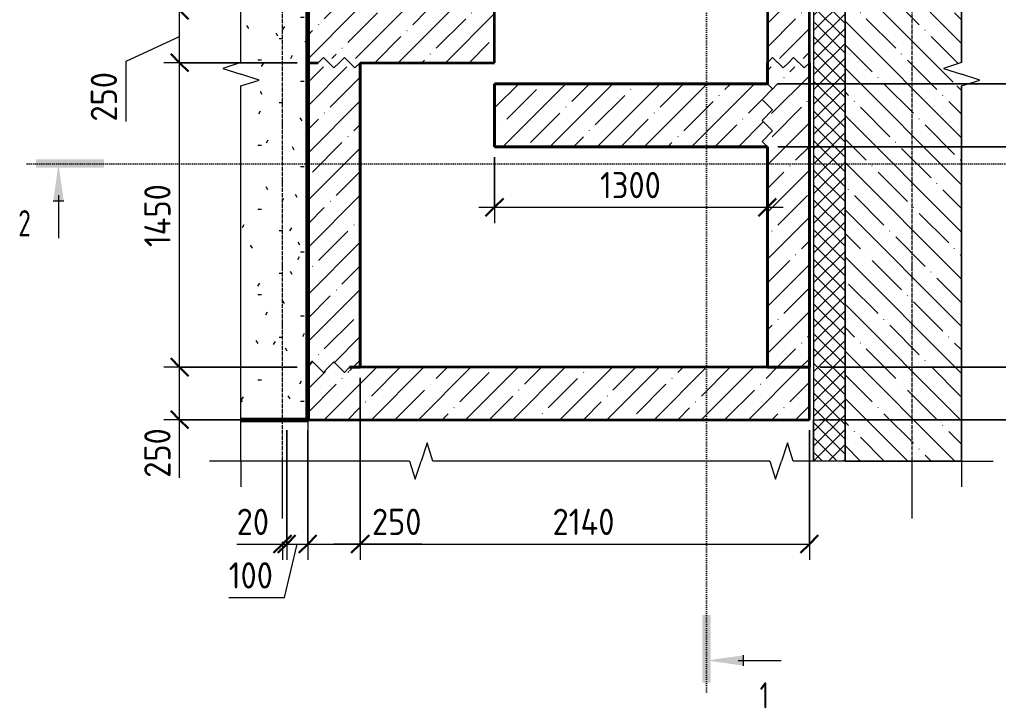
# Model space of a CAD drawing. Header units: millimetres. Extents: x 539 to 57753, y -5039 to 49726.
# Drawn here: x 10853 to 15516, y 39991 to 43270 of the extents above; entities that cross this region are included whole.
import ezdxf

# ---------------------------------------------------------------- set-up
doc = ezdxf.new("R2010")
doc.units = ezdxf.units.MM
doc.linetypes.add('02 Штрихпунктирная _20 мм_', pattern=[25, 20, -2.5, 0, -2.5])
doc.linetypes.add('04 Пунктир 10мм', pattern=[10, 0, -10])
for name, color, linetype, lineweight in [('AA_Dim', 7, 'Continuous', 9), ('AA_Dim-50', 7, 'Continuous', 9), ('AA_Linii', 7, 'Continuous', 9), ('AA_Oformlenie', 7, 'Continuous', 9), ('AA_Razrez', 7, 'Continuous', 9), ('AA_Vinoska', 7, 'Continuous', 9), ('AF_Element', 7, 'Continuous', 20), ('AF_Element_Грунт', 253, 'Continuous', 20), ('AF_Perekritie_Опалубка', 253, 'Continuous', 20), ('AF_Stena', 7, 'Continuous', 60), ('AF_Stena_Опалубка', 253, 'Continuous', 20), ('KR_Fundament', 7, 'Continuous', 20), ('Оси', 7, 'Continuous', 9)]:
    doc.layers.add(name, color=color, linetype=linetype, lineweight=lineweight)
doc.styles.add('ISOCPEUR_1', font='isocpeur.ttf', dxfattribs={"width": 0.7, "height": 125})
doc.styles.add('ISOCPEUR_3', font='isocpeur.ttf', dxfattribs={"width": 0.9, "height": 125})
doc.dimstyles.new('00_Точн_3_знака__прозр_', dxfattribs={"dimscale": 304.8, "dimtxt": 124.497647, "dimasz": 0.278871, "dimexe": 0.246063, "dimexo": 0.164042, "dimgap": 0.016404, "dimtad": 1, "dimdec": 3, "dimrnd": 0.001, "dimdsep": 46, "dimtxsty": 'ISOCPEUR_3', "dimblk1": 'OBLIQUE', "dimblk2": 'OBLIQUE', "dimsah": 1, "dimcen": 0.09, "dimdle": 0.246063, "dimazin": 0, "dimtfac": 1, "dimtdec": 4, "dimtix": 1, "dimtmove": 1, "dimatfit": 3, "dimfxl": 1, "dimtvp": 1, "dimtolj": 1, "dimtzin": 0, "dimlwd": 18, "dimlwe": 18, "dimarcsym": 2})
doc.dimstyles.new('00_Точн_3_знака__прозр__1', dxfattribs={"dimscale": 304.8, "dimtxt": 124.497647, "dimasz": 0.278871, "dimexe": 0.246063, "dimexo": 0.164042, "dimgap": 0.016404, "dimtad": 1, "dimdec": 3, "dimrnd": 0.001, "dimdsep": 46, "dimtxsty": 'ISOCPEUR_3', "dimblk1": 'OBLIQUE', "dimblk2": 'OBLIQUE', "dimsah": 1, "dimcen": 0.09, "dimdle": 0.246063, "dimazin": 0, "dimtfac": 1, "dimtdec": 4, "dimtix": 1, "dimtmove": 0, "dimatfit": 3, "dimfxl": 1, "dimtvp": 1, "dimtolj": 1, "dimtzin": 0, "dimlwd": 18, "dimlwe": 18, "dimarcsym": 2})
pattern_1 = [(45, (9105.69, 0), (-112.2532, 112.2532), []), (45, (9217.94, 0), (-112.2532, 112.2532), [198.438, -39.688, 1.676, -38.011])]

# ---------------------------------------------------------------- blocks, each defined once
blk = doc.blocks.new('грунт1 - грунт1-3846678-Схема расположения вертикальных конструкций на отм_ -2_570 в_о Г_1-Е_1_2_1-3_1')
at = {"layer": 'AF_Element', "lineweight": 9}
h = blk.add_hatch(dxfattribs=at)
h.set_pattern_fill('FP_4', color=256, style=0, pattern_type=2)
h.set_pattern_definition([(0, (0, 0), (406.4, 101.6), [16.764, -288.036, 16.764, -288.036, -1625.6]), (0, (0, 0), (406.4, 101.6), [-609.6, 16.764, -592.836, 16.764, -288.036, -711.2]), (0, (0, 0), (406.4, 101.6), [-1524, 16.764, -186.436, 16.764, -491.236]), (120, (152.4, 50.8), (-291.18818, 301.15272), [16.764, -288.036, 16.764, -288.036, -1625.6]), (120, (152.4, 50.8), (-291.18818, 301.15272), [-609.6, 16.764, -592.836, 16.764, -288.036, -711.2]), (120, (152.4, 50.8), (-291.18818, 301.15272), [-1524, 16.764, -186.436, 16.764, -491.236]), (240, (203.2, 254), (-115.21182, -402.75272), [16.764, -288.036, 16.764, -288.036, -1625.6]), (240, (203.2, 254), (-115.21182, -402.75272), [-609.6, 16.764, -592.836, 16.764, -288.036, -711.2]), (240, (203.2, 254), (-115.21182, -402.75272), [-1524, 16.764, -186.436, 16.764, -491.236])])
h.paths.add_polyline_path([(3120.1, 41365), (3120.1, 43315), (2802.1, 43315), (2802.1, 43065.9), (2841.4, 43065.9), (2841.4, 43009.6), (2802.1, 43009.6), (2888.7, 42982.1), (2802.1, 42954.6), (2802.1, 41365), (2888.7, 41365)])
at = {"layer": 'AF_Element', "lineweight": 60}
for p, q in [((3120.1, 41365), (3120.1, 43315)), ((2802.1, 41365), (3120.1, 41365))]:
    blk.add_line(p, q, dxfattribs=at)
at = {"layer": 'AF_Element'}
for q in [(5510.1, 43315), (3020.1, 41365)]:
    blk.add_line((5510.1, 41365), q, dxfattribs=at)
blk = doc.blocks.new('011_Прямоугольник обрыва _ЭлУзла_ - 011_Прямоугольник обрыва _ЭлУзла_-3702531-Схема расположения вертикальных конструкций на отм_ -2_570 в_о Г_1-Е_1_2_1-3_1')
at = {"layer": 'AA_Oformlenie'}
for p, q in [((0, -5468.8), (0, -1896.7)), ((3433.1, -1896.7), (3433.1, -5468.8)), ((0, -7366.8), (0, -5580.1)), ((3433.1, -5580.1), (3433.1, -7366.8)), ((803.3, -7366.8), (0, -7366.8)), ((2519.8, -7366.8), (914.6, -7366.8)), ((3433.1, -7366.8), (2631.1, -7366.8))]:
    blk.add_line(p, q, dxfattribs=at)
blk = doc.blocks.new('Последовательность узлов - 3мм масшт50 маскировка-V1-Схема расположения вертикальных конструкций на отм_ -2_570 в_о Г_1-Е_1_2_1-3_1')
at = {"layer": 'AA_Oformlenie'}
for p, q in [((-200, 0), (-175, 25)), ((-175, 25), (-125, -25)), ((-100, 0), (-75, 25)), ((-75, 25), (-25, -25)), ((0, 0), (25, 25)), ((25, 25), (75, -25)), ((-100, 0), (-125, -25)), ((0, 0), (-25, -25)), ((100, 0), (75, -25))]:
    blk.add_line(p, q, dxfattribs=at)
blk = doc.blocks.new('Последовательность узлов - 3мм масшт50 маскировка-904230-Схема расположения вертикальных конструкций на отм_ -2_570 в_о Г_1-Е_1_2_1-3_1')
at = {"layer": 'AA_Oformlenie'}
for p, q in [((-100, 0), (-75, 25)), ((-75, 25), (-25, -25)), ((0, 0), (25, 25)), ((25, 25), (75, -25)), ((0, 0), (-25, -25)), ((100, 0), (75, -25))]:
    blk.add_line(p, q, dxfattribs=at)
blk = doc.blocks.new('Разрез - Номер узла_ спереди-394134-Схема расположения вертикальных конструкций на отм_ -2_570 в_о Г_1-Е_1_2_1-3_1')
at = {"layer": 'AA_Razrez'}
for points in [[(7.329, 0.404), (7.329, -0.394), (0.873, -0.394), (0.873, 0.404)], [(3.497, -3.533), (2.503, -3.533), (3, 0)]]:
    blk.add_hatch(color=256, dxfattribs=at).paths.add_polyline_path(points)
for p, q in [((2.503, -3.533), (3.497, -3.533)), ((3, -3), (3, -7.096))]:
    blk.add_line(p, q, dxfattribs=at)
blk = doc.blocks.new('DIMBLOCK38-Схема расположения вертикальных конструкций на отм_ -2_570 в_о Г_1-Е_1_2_1-3_1')
at = {"layer": 'AA_Dim-50', "lineweight": 18}
for p, q in [((12125.8, 41315), (12125.8, 40698)), ((12125.8, 40773), (12125.8, 41315)), ((11887.7, 40773), (12095.7, 40773)), ((12030.8, 40773), (12125.8, 40773)), ((12095.7, 40773), (12115.8, 40773)), ((12105.8, 40783.1), (12105.8, 40698)), ((12105.8, 40773), (12105.8, 40783.1))]:
    blk.add_line(p, q, dxfattribs=at)
at = {"layer": 'AA_Dim-50', "lineweight": 30}
for p, q in [((12105.8, 40773), (12148.3, 40815.5)), ((12125.8, 40773), (12168.3, 40815.5)), ((12105.8, 40773), (12063.3, 40730.5)), ((12125.8, 40773), (12083.3, 40730.5))]:
    blk.add_line(p, q, dxfattribs=at)
at = {"layer": 'AA_Dim-50', "color": 0, "lineweight": 18, "insert": (11887.7, 40941.3), "char_height": 125, "width": 189.619, "attachment_point": 1, "line_spacing_factor": 1.149209, "style": 'ISOCPEUR_3'}
blk.add_mtext('20', dxfattribs=at)
blk = doc.blocks.new('_Oblique')
at = {"color": 0, "linetype": 'ByBlock', "lineweight": -2}
blk.add_line((-0.5, -0.5), (0.5, 0.5), dxfattribs=at)
blk = doc.blocks.new('DIMBLOCK39-Схема расположения вертикальных конструкций на отм_ -2_570 в_о Г_1-Е_1_2_1-3_1')
at = {"layer": 'AA_Dim-50', "lineweight": 18}
for p, q in [((12125.8, 41315), (12125.8, 40698)), ((12125.8, 40773), (12125.8, 41315)), ((12225.8, 41315), (12225.8, 40698)), ((12225.8, 40773), (12225.8, 41315)), ((12115.1, 40518), (12175.8, 40773)), ((12125.8, 40773), (12225.8, 40773)), ((11849.7, 40518), (12115.1, 40518))]:
    blk.add_line(p, q, dxfattribs=at)
at = {"layer": 'AA_Dim-50', "lineweight": 30}
for p, q in [((12125.8, 40773), (12168.3, 40815.5)), ((12225.8, 40773), (12268.3, 40815.5)), ((12125.8, 40773), (12083.3, 40730.5)), ((12225.8, 40773), (12183.3, 40730.5))]:
    blk.add_line(p, q, dxfattribs=at)
at = {"layer": 'AA_Dim-50', "color": 0, "lineweight": 18, "insert": (11849.7, 40686.3), "char_height": 125, "width": 258.572, "attachment_point": 1, "line_spacing_factor": 1.149209, "style": 'ISOCPEUR_3'}
blk.add_mtext('100', dxfattribs=at)
blk = doc.blocks.new('DIMBLOCK40-Схема расположения вертикальных конструкций на отм_ -2_570 в_о Г_1-Е_1_2_1-3_1')
at = {"layer": 'AA_Dim-50', "lineweight": 18}
for p, q in [((12475.8, 41565), (12475.8, 40698)), ((12475.8, 40773), (12475.8, 41565)), ((12225.8, 41315), (12225.8, 40698)), ((12225.8, 40773), (12225.8, 41315)), ((12225.8, 40773), (12475.8, 40773)), ((12482, 40773), (12350.8, 40773)), ((12769, 40773), (12482, 40773))]:
    blk.add_line(p, q, dxfattribs=at)
at = {"layer": 'AA_Dim-50', "lineweight": 30}
for p, q in [((12225.8, 40773), (12268.3, 40815.5)), ((12475.8, 40773), (12518.3, 40815.5)), ((12225.8, 40773), (12183.3, 40730.5)), ((12475.8, 40773), (12433.3, 40730.5))]:
    blk.add_line(p, q, dxfattribs=at)
at = {"layer": 'AA_Dim-50', "color": 0, "lineweight": 18, "insert": (12532, 40941.3), "char_height": 125, "width": 284.429, "attachment_point": 1, "line_spacing_factor": 1.149209, "style": 'ISOCPEUR_3'}
blk.add_mtext('250', dxfattribs=at)
blk = doc.blocks.new('DIMBLOCK41-Схема расположения вертикальных конструкций на отм_ -2_570 в_о Г_1-Е_1_2_1-3_1')
at = {"layer": 'AA_Dim-50', "lineweight": 18}
for p, q in [((12475.8, 41565), (12475.8, 40698)), ((12475.8, 40773), (12475.8, 41565)), ((14615.8, 41315), (14615.8, 40698)), ((14615.8, 40773), (14615.8, 41315)), ((12475.8, 40773), (14615.8, 40773))]:
    blk.add_line(p, q, dxfattribs=at)
at = {"layer": 'AA_Dim-50', "lineweight": 30}
for p, q in [((12475.8, 40773), (12518.3, 40815.5)), ((14615.8, 40773), (14658.3, 40815.5)), ((12475.8, 40773), (12433.3, 40730.5)), ((14615.8, 40773), (14573.3, 40730.5))]:
    blk.add_line(p, q, dxfattribs=at)
at = {"layer": 'AA_Dim-50', "color": 0, "lineweight": 18, "insert": (13392.5, 40941.3), "char_height": 125, "width": 367.747, "attachment_point": 1, "line_spacing_factor": 1.149209, "style": 'ISOCPEUR_3'}
blk.add_mtext('2140', dxfattribs=at)
blk = doc.blocks.new('DIMBLOCK57-Схема расположения вертикальных конструкций на отм_ -2_570 в_о Г_1-Е_1_2_1-3_1')
at = {"layer": 'AA_Dim-50', "lineweight": 30}
for p, q in [((15741.8, 43895), (15699.3, 43937.5)), ((15741.8, 43895), (15784.3, 43852.5)), ((15741.8, 42965), (15699.3, 43007.5)), ((15741.8, 42965), (15784.3, 42922.5))]:
    blk.add_line(p, q, dxfattribs=at)
at = {"layer": 'AA_Dim-50', "lineweight": 18}
for p, q in [((15751.9, 43895), (15666.8, 43895)), ((15741.8, 43895), (15741.8, 42965)), ((15741.8, 43895), (15751.9, 43895)), ((14465.8, 42965), (15816.8, 42965)), ((15741.8, 42965), (14465.8, 42965))]:
    blk.add_line(p, q, dxfattribs=at)
at = {"layer": 'AA_Dim-50', "color": 0, "lineweight": 18, "insert": (15573.5, 43311.5), "char_height": 125, "width": 284.429, "attachment_point": 1, "rotation": 90, "line_spacing_factor": 1.149209, "style": 'ISOCPEUR_3'}
blk.add_mtext('930', dxfattribs=at)
blk = doc.blocks.new('DIMBLOCK58-Схема расположения вертикальных конструкций на отм_ -2_570 в_о Г_1-Е_1_2_1-3_1')
at = {"layer": 'AA_Dim-50', "lineweight": 18}
for p, q in [((15996.8, 43220.4), (15996.8, 42933.4)), ((14465.8, 42965), (15816.8, 42965)), ((15741.8, 42965), (14465.8, 42965)), ((15741.8, 42965), (15741.8, 42665)), ((15996.8, 42933.4), (15741.8, 42815)), ((14465.8, 42665), (15816.8, 42665)), ((15741.8, 42665), (14465.8, 42665))]:
    blk.add_line(p, q, dxfattribs=at)
at = {"layer": 'AA_Dim-50', "lineweight": 30}
for p, q in [((15741.8, 42965), (15699.3, 43007.5)), ((15741.8, 42965), (15784.3, 42922.5)), ((15741.8, 42665), (15699.3, 42707.5)), ((15741.8, 42665), (15784.3, 42622.5))]:
    blk.add_line(p, q, dxfattribs=at)
at = {"layer": 'AA_Dim-50', "color": 0, "lineweight": 18, "insert": (15828.5, 42983.4), "char_height": 125, "width": 284.429, "attachment_point": 1, "rotation": 90, "line_spacing_factor": 1.149209, "style": 'ISOCPEUR_3'}
blk.add_mtext('300', dxfattribs=at)
blk = doc.blocks.new('DIMBLOCK59-Схема расположения вертикальных конструкций на отм_ -2_570 в_о Г_1-Е_1_2_1-3_1')
at = {"layer": 'AA_Dim-50', "lineweight": 30}
for p, q in [((15741.8, 42665), (15699.3, 42707.5)), ((15741.8, 42665), (15784.3, 42622.5)), ((15741.8, 41615), (15699.3, 41657.5)), ((15741.8, 41615), (15784.3, 41572.5))]:
    blk.add_line(p, q, dxfattribs=at)
at = {"layer": 'AA_Dim-50', "lineweight": 18}
for p, q in [((14465.8, 42665), (15816.8, 42665)), ((15741.8, 42665), (14465.8, 42665)), ((15741.8, 42665), (15741.8, 41615)), ((14665.8, 41615), (15816.8, 41615)), ((15741.8, 41615), (14665.8, 41615))]:
    blk.add_line(p, q, dxfattribs=at)
at = {"layer": 'AA_Dim-50', "color": 0, "lineweight": 18, "insert": (15573.5, 41992.8), "char_height": 125, "width": 353.382, "attachment_point": 1, "rotation": 90, "line_spacing_factor": 1.149209, "style": 'ISOCPEUR_3'}
blk.add_mtext('1050', dxfattribs=at)
blk = doc.blocks.new('DIMBLOCK60-Схема расположения вертикальных конструкций на отм_ -2_570 в_о Г_1-Е_1_2_1-3_1')
at = {"layer": 'AA_Dim-50', "lineweight": 30}
for p, q in [((15741.8, 41615), (15699.3, 41657.5)), ((15741.8, 41615), (15784.3, 41572.5)), ((15741.8, 41365), (15699.3, 41407.5)), ((15741.8, 41365), (15784.3, 41322.5))]:
    blk.add_line(p, q, dxfattribs=at)
at = {"layer": 'AA_Dim-50', "lineweight": 18}
for p, q in [((14665.8, 41615), (15816.8, 41615)), ((15741.8, 41615), (14665.8, 41615)), ((15741.8, 41615), (15741.8, 41290)), ((15741.8, 41375.7), (15741.8, 41490)), ((14665.8, 41365), (15816.8, 41365)), ((15741.8, 41365), (14665.8, 41365)), ((15741.8, 41088.7), (15741.8, 41375.7))]:
    blk.add_line(p, q, dxfattribs=at)
at = {"layer": 'AA_Dim-50', "color": 0, "lineweight": 18, "insert": (15573.5, 41088.7), "char_height": 125, "width": 284.429, "attachment_point": 1, "rotation": 90, "line_spacing_factor": 1.149209, "style": 'ISOCPEUR_3'}
blk.add_mtext('250', dxfattribs=at)
blk = doc.blocks.new('DIMBLOCK61-Схема расположения вертикальных конструкций на отм_ -2_570 в_о Г_1-Е_1_2_1-3_1')
at = {"layer": 'AA_Dim-50', "lineweight": 30}
for p, q in [((11615.8, 41615), (11573.3, 41657.5)), ((11615.8, 41615), (11658.3, 41572.5)), ((11615.8, 41365), (11573.3, 41407.5)), ((11615.8, 41365), (11658.3, 41322.5))]:
    blk.add_line(p, q, dxfattribs=at)
at = {"layer": 'AA_Dim-50', "lineweight": 18}
for p, q in [((12175.8, 41615), (11540.8, 41615)), ((11615.8, 41290), (11615.8, 41615)), ((11615.8, 41615), (12175.8, 41615)), ((11615.8, 41375.7), (11615.8, 41490)), ((12175.8, 41365), (11540.8, 41365)), ((11615.8, 41088.7), (11615.8, 41375.7)), ((11615.8, 41365), (12175.8, 41365))]:
    blk.add_line(p, q, dxfattribs=at)
at = {"layer": 'AA_Dim-50', "color": 0, "lineweight": 18, "insert": (11447.5, 41088.7), "char_height": 125, "width": 284.429, "attachment_point": 1, "rotation": 90, "line_spacing_factor": 1.149209, "style": 'ISOCPEUR_3'}
blk.add_mtext('250', dxfattribs=at)
blk = doc.blocks.new('DIMBLOCK62-Схема расположения вертикальных конструкций на отм_ -2_570 в_о Г_1-Е_1_2_1-3_1')
at = {"layer": 'AA_Dim-50', "lineweight": 30}
for p, q in [((11615.8, 43065), (11573.3, 43107.5)), ((11615.8, 43065), (11658.3, 43022.5)), ((11615.8, 41615), (11573.3, 41657.5)), ((11615.8, 41615), (11658.3, 41572.5))]:
    blk.add_line(p, q, dxfattribs=at)
at = {"layer": 'AA_Dim-50', "lineweight": 18}
for p, q in [((12175.8, 43065), (11540.8, 43065)), ((11615.8, 41615), (11615.8, 43065)), ((11615.8, 43065), (12175.8, 43065)), ((12175.8, 41615), (11540.8, 41615)), ((11615.8, 41615), (12175.8, 41615))]:
    blk.add_line(p, q, dxfattribs=at)
at = {"layer": 'AA_Dim-50', "color": 0, "lineweight": 18, "insert": (11447.5, 42186.8), "char_height": 125, "width": 367.747, "attachment_point": 1, "rotation": 90, "line_spacing_factor": 1.149209, "style": 'ISOCPEUR_3'}
blk.add_mtext('1450', dxfattribs=at)
blk = doc.blocks.new('DIMBLOCK63-Схема расположения вертикальных конструкций на отм_ -2_570 в_о Г_1-Е_1_2_1-3_1')
at = {"layer": 'AA_Dim-50', "lineweight": 30}
for p, q in [((11615.8, 43315), (11573.3, 43357.5)), ((11615.8, 43315), (11658.3, 43272.5)), ((11615.8, 43065), (11573.3, 43107.5)), ((11615.8, 43065), (11658.3, 43022.5))]:
    blk.add_line(p, q, dxfattribs=at)
at = {"layer": 'AA_Dim-50', "lineweight": 18}
for p, q in [((12175.8, 43315), (11540.8, 43315)), ((11615.8, 43065), (11615.8, 43315)), ((11615.8, 43315), (12175.8, 43315)), ((11360.8, 43071.6), (11615.8, 43190)), ((11360.8, 42784.6), (11360.8, 43071.6)), ((12175.8, 43065), (11540.8, 43065)), ((11615.8, 43065), (12175.8, 43065))]:
    blk.add_line(p, q, dxfattribs=at)
at = {"layer": 'AA_Dim-50', "color": 0, "lineweight": 18, "insert": (11192.5, 42784.6), "char_height": 125, "width": 284.429, "attachment_point": 1, "rotation": 90, "line_spacing_factor": 1.149209, "style": 'ISOCPEUR_3'}
blk.add_mtext('250', dxfattribs=at)
blk = doc.blocks.new('DIMBLOCK70-Схема расположения вертикальных конструкций на отм_ -2_570 в_о Г_1-Е_1_2_1-3_1')
at = {"layer": 'AA_Dim-50', "lineweight": 18}
for p, q in [((13115.8, 42615), (13115.8, 42301.3)), ((13115.8, 42376.3), (13115.8, 42615)), ((14415.8, 42615), (14415.8, 42301.3)), ((14415.8, 42376.3), (14415.8, 42615)), ((13040.8, 42376.3), (14490.8, 42376.3))]:
    blk.add_line(p, q, dxfattribs=at)
at = {"layer": 'AA_Dim-50', "lineweight": 30}
for p, q in [((13115.8, 42376.3), (13158.3, 42418.8)), ((14415.8, 42376.3), (14458.3, 42418.8)), ((13115.8, 42376.3), (13073.3, 42333.8)), ((14415.8, 42376.3), (14373.3, 42333.8))]:
    blk.add_line(p, q, dxfattribs=at)
at = {"layer": 'AA_Dim-50', "color": 0, "lineweight": 18, "insert": (13618.5, 42544.6), "char_height": 125, "width": 353.382, "attachment_point": 1, "line_spacing_factor": 1.149209, "style": 'ISOCPEUR_3'}
blk.add_mtext('1300', dxfattribs=at)

msp = doc.modelspace()

# ---------------------------------------------------------------- hatches: boundary and pattern name
at = {"layer": 'AA_Oformlenie'}
h = msp.add_hatch(dxfattribs=at)
h.set_pattern_fill('FP_2', color=250, style=0, pattern_type=2)
h.set_pattern_definition([(45, (9105.69, 0), (-35.35534, 35.35534), []), (135, (9105.69, 0), (-35.35534, -35.35534), [])])
h.paths.add_polyline_path([(14635.571, 41167.8759), (14785.5707, 41167.8759), (14785.5707, 46469.7099), (14635.571, 46469.7099), (14635.571, 41873.2391)])
h.paths.add_polyline_path([(14785.5707, 48169.71), (14785.5707, 48534.7099), (14635.5707, 48534.7099), (14635.5707, 48169.71)])
h = msp.add_hatch(dxfattribs=at)
h.set_pattern_fill('FP_1', color=250, style=0, pattern_type=2)
h.set_pattern_definition([(135, (9105.69, 0), (-112.2532, -112.2532), []), (135, (9217.94, 0), (-112.2532, -112.2532), [198.438, -39.688, 1.676, -38.011])])
h.paths.add_polyline_path([(15340.9342, 41167.8759), (15340.9342, 42954.5844), (15300.7787, 42954.5844), (15300.7787, 43009.5844), (15340.9342, 43009.5844), (15254.284, 43037.7388), (15340.9342, 43065.8931), (15340.9342, 46469.7099), (14785.5707, 46469.7099), (14785.5707, 41167.8759)])
h.paths.add_polyline_path([(14785.5707, 48169.71), (15340.9342, 48169.71), (15340.9342, 48534.7099), (14785.5707, 48534.7099)])
at = {"layer": 'AF_Stena', "lineweight": 9}
h = msp.add_hatch(dxfattribs=at)
h.set_pattern_fill('FP_3', color=256, style=0, pattern_type=2)
h.set_pattern_definition(pattern_1)
h.paths.add_polyline_path([(14515.7534, 43084.9999), (14615.7534, 43084.9999), (14615.7534, 46125), (14415.7534, 46125), (14415.7534, 43084.9999)])
h = msp.add_hatch(dxfattribs=at)
h.set_pattern_fill('FP_3', color=256, style=0, pattern_type=2)
h.set_pattern_definition(pattern_1)
h.paths.add_polyline_path([(13115.7537, 43064.9999), (13115.7537, 43314.9999), (12225.7534, 43314.9999), (12225.7534, 43064.9999), (12275.7534, 43064.9999), (12275.7534, 43084.9999), (12475.7534, 43084.9999), (12475.7534, 43064.9999)])
h = msp.add_hatch(dxfattribs=at)
h.set_pattern_fill('FP_3', color=256, style=0, pattern_type=2)
h.set_pattern_definition(pattern_1)
h.paths.add_polyline_path([(14615.7534, 41614.9999), (14615.7534, 43044.9999), (14415.7534, 43044.9999), (14415.7534, 42964.9999), (14435.7534, 42964.9999), (14435.7534, 42664.9999), (14415.7534, 42664.9999), (14415.7534, 41614.9999), (14435.7534, 41614.9999)])
h = msp.add_hatch(dxfattribs=at)
h.set_pattern_fill('FP_3', color=256, style=0, pattern_type=2)
h.set_pattern_definition(pattern_1)
h.paths.add_polyline_path([(14615.7534, 41364.9999), (14615.7534, 41614.9999), (12425.7534, 41614.9999), (12425.7534, 41594.9999), (12225.7534, 41594.9999), (12225.7534, 41364.9999), (13673.095, 41364.9999)])
at = {"layer": 'AF_Stena_Опалубка'}
h = msp.add_hatch(dxfattribs=at)
h.set_pattern_fill('FP_3', color=256, style=0, pattern_type=2)
h.set_pattern_definition(pattern_1)
h.paths.add_polyline_path([(12475.7534, 41614.9999), (12475.7534, 43044.9999), (12275.7534, 43044.9999), (12275.7534, 43064.9999), (12225.7534, 43064.9999), (12225.7534, 41634.9999), (12425.7534, 41634.9999), (12425.7534, 41614.9999)])
h = msp.add_hatch(dxfattribs=at)
h.set_pattern_fill('FP_3', color=256, style=0, pattern_type=2)
h.set_pattern_definition(pattern_1)
h.paths.add_polyline_path([(12475.7534, 41614.9999), (12475.7534, 43044.9999), (12275.7534, 43044.9999), (12275.7534, 43064.9999), (12225.7534, 43064.9999), (12225.7534, 41634.9999), (12425.7534, 41634.9999), (12425.7534, 41614.9999)])
h = msp.add_hatch(dxfattribs=at)
h.set_pattern_fill('FP_3', color=256, style=0, pattern_type=2)
h.set_pattern_definition(pattern_1)
h.paths.add_polyline_path([(13673.095, 42664.9999), (14395.7534, 42664.9999), (14395.7534, 42964.9999), (13115.7537, 42964.9999), (13115.7537, 42664.9999)])
h = msp.add_hatch(dxfattribs=at)
h.set_pattern_fill('FP_3', color=256, style=0, pattern_type=2)
h.set_pattern_definition(pattern_1)
h.paths.add_polyline_path([(13673.095, 42664.9999), (14395.7534, 42664.9999), (14395.7534, 42964.9999), (13115.7537, 42964.9999), (13115.7537, 42664.9999)])

# ---------------------------------------------------------------- linework, layer by layer
at = {"layer": 'AA_Linii'}
for p, q in [((14635.571, 46469.7099), (14635.571, 42511.6354)), ((14785.5707, 41167.8759), (14785.5707, 46469.7099)), ((14785.5707, 41167.8759), (14785.5707, 44275)), ((14785.5707, 44275), (14785.5707, 41167.8759)), ((15340.9342, 43065.8931), (15340.9342, 44275)), ((15340.9342, 41167.8759), (15340.9342, 42954.5844)), ((14635.571, 42511.6354), (14635.571, 41167.8759)), ((12225.7534, 41364.9999), (12225.7534, 41167.8759)), ((14635.571, 41167.8759), (14635.571, 41364.9999)), ((14635.571, 41364.9999), (14785.5707, 41364.9999)), ((14785.5707, 41364.9999), (14785.5707, 41167.8759)), ((14785.5707, 41167.8759), (15340.9342, 41167.8759))]:
    msp.add_line(p, q, dxfattribs=at)
at = {"layer": 'AA_Razrez', "linetype": '04 Пунктир 10мм'}
for p, q in [((14125.8608, 40068.6987), (14125.8608, 49615.2388)), ((10888.7148, 42584.0645), (16298.5891, 42584.0645))]:
    msp.add_line(p, q, dxfattribs=at)
at = {"layer": 'AA_Vinoska'}
for p, q in [((11907.8333, 43065.8931), (11821.1832, 43037.7388)), ((15340.9342, 43065.8931), (15254.284, 43037.7388)), ((11821.1832, 43037.7388), (11907.8333, 43009.5844)), ((11994.4359, 42982.0844), (11907.8333, 43009.5844)), ((15254.284, 43037.7388), (15340.9342, 43009.5844)), ((15427.5367, 42982.0844), (15340.9342, 43009.5844)), ((11907.8333, 42954.5844), (11994.4359, 42982.0844)), ((15340.9342, 42954.5844), (15427.5367, 42982.0844)), ((12794.2629, 41254.5261), (12766.1085, 41167.8759)), ((12822.4172, 41167.8759), (12794.2629, 41254.5261)), ((14510.8133, 41254.5261), (14482.659, 41167.8759)), ((14538.9676, 41167.8759), (14510.8133, 41254.5261)), ((11907.8333, 41167.8759), (11757.8333, 41167.8759)), ((11907.8333, 41167.8759), (11907.8333, 41045.6095)), ((12711.1085, 41167.8759), (12738.6085, 41081.2734)), ((12738.6085, 41081.2734), (12766.1085, 41167.8759)), ((14427.659, 41167.8759), (14455.159, 41081.2734)), ((14455.159, 41081.2734), (14482.659, 41167.8759)), ((15340.9342, 41167.8759), (15490.9342, 41167.8759)), ((15340.9342, 41167.8759), (15340.9342, 41045.6095))]:
    msp.add_line(p, q, dxfattribs=at)
at = {"layer": 'AF_Perekritie_Опалубка'}
for p, q in [((14615.7534, 48124.9997), (14615.7534, 41364.9999)), ((14615.7534, 41364.9999), (14615.7534, 48124.9997)), ((14615.7534, 41364.9999), (12125.7534, 41364.9999)), ((12125.7534, 41364.9999), (14615.7534, 41364.9999))]:
    msp.add_line(p, q, dxfattribs=at)
at = {"layer": 'AF_Stena_Опалубка', "lineweight": 35}
for p, q in [((14415.7534, 46145), (14415.7534, 43064.9999)), ((14615.7534, 43064.9999), (14615.7534, 46145)), ((12225.7534, 43314.9999), (12225.7534, 43064.9999)), ((13115.7537, 43064.9999), (13115.7537, 43314.9999)), ((12225.7534, 43064.9999), (12275.7534, 43064.9999)), ((12225.7534, 41614.9999), (12225.7534, 43064.9999)), ((12225.7534, 43064.9999), (12225.7534, 41614.9999)), ((12225.7534, 43064.9999), (12275.7534, 43064.9999)), ((12225.7534, 43064.9999), (12275.7534, 43064.9999)), ((12475.7534, 43064.9999), (13115.7537, 43064.9999)), ((12475.7534, 41614.9999), (12475.7534, 43064.9999)), ((12475.7534, 43064.9999), (12475.7534, 41614.9999)), ((14415.7534, 43064.9999), (14415.7534, 42964.9999)), ((14415.7534, 42964.9999), (14415.7534, 43064.9999)), ((14415.7534, 43064.9999), (14415.7534, 42964.9999)), ((14615.7534, 43064.9999), (14615.7534, 41614.9999)), ((14615.7534, 41614.9999), (14615.7534, 43064.9999)), ((14615.7534, 41614.9999), (14615.7534, 43064.9999)), ((13115.7537, 42964.9999), (14415.7534, 42964.9999)), ((14415.7534, 42964.9999), (13115.7537, 42964.9999)), ((13115.7537, 42664.9999), (13115.7537, 42964.9999)), ((13115.7537, 42964.9999), (13115.7537, 42664.9999)), ((13115.7537, 42664.9999), (14415.7534, 42664.9999)), ((14415.7534, 42664.9999), (13115.7537, 42664.9999)), ((14415.7534, 42664.9999), (14415.7534, 41614.9999)), ((14415.7534, 41614.9999), (14415.7534, 42664.9999)), ((14415.7534, 42664.9999), (14415.7534, 41614.9999)), ((12225.7534, 41614.9999), (12225.7534, 41364.9999)), ((14615.7534, 41614.9999), (12425.7534, 41614.9999)), ((12475.7534, 41614.9999), (12425.7534, 41614.9999)), ((12425.7534, 41614.9999), (12475.7534, 41614.9999)), ((14615.7534, 41614.9999), (14415.7534, 41614.9999)), ((14615.7534, 41614.9999), (14415.7534, 41614.9999)), ((14415.7534, 41614.9999), (14615.7534, 41614.9999)), ((14615.7534, 41364.9999), (14615.7534, 41614.9999)), ((12225.7534, 41364.9999), (14615.7534, 41364.9999))]:
    msp.add_line(p, q, dxfattribs=at)
at = {"layer": 'KR_Fundament'}
for p, q in [((14615.7534, 48024.9997), (14615.7534, 41365.0004)), ((14615.7534, 41365.0004), (14615.7534, 48024.9997)), ((12225.7534, 41365.0004), (12225.7534, 43314.9999)), ((12225.7534, 43314.9999), (12225.7534, 41365.0004)), ((14615.7534, 41365.0004), (12225.7534, 41365.0004)), ((12225.7534, 41365.0004), (14615.7534, 41365.0004))]:
    msp.add_line(p, q, dxfattribs=at)
at = {"layer": 'Оси', "linetype": '02 Штрихпунктирная _20 мм_'}
for p, q in [((12105.7534, 41144.0677), (12105.7534, 49067.1614)), ((15105.7534, 41144.0677), (15105.7534, 49067.1614))]:
    msp.add_line(p, q, dxfattribs=at)
at = {"layer": 'Оси'}
for p, q in [((12105.7534, 40894.0677), (12105.7534, 41144.0677)), ((15105.7534, 40894.0677), (15105.7534, 41144.0677))]:
    msp.add_line(p, q, dxfattribs=at)

# ---------------------------------------------------------------- block references
at = {"layer": 'AA_Oformlenie'}
for name, p in [('011_Прямоугольник обрыва _ЭлУзла_ - 011_Прямоугольник обрыва _ЭлУзла_-3702531-Схема расположения вертикальных конструкций на отм_ -2_570 в_о Г_1-Е_1_2_1-3_1', (11907.8333, 48534.7099)), ('Последовательность узлов - 3мм масшт50 маскировка-904230-Схема расположения вертикальных конструкций на отм_ -2_570 в_о Г_1-Е_1_2_1-3_1', (12375.7534, 43064.9999))]:
    msp.add_blockref(name, p, dxfattribs=at)
for name, p, rotation in [('Последовательность узлов - 3мм масшт50 маскировка-904230-Схема расположения вертикальных конструкций на отм_ -2_570 в_о Г_1-Е_1_2_1-3_1', (14515.7534, 43064.9999), 180), ('Последовательность узлов - 3мм масшт50 маскировка-V1-Схема расположения вертикальных конструкций на отм_ -2_570 в_о Г_1-Е_1_2_1-3_1', (14415.7534, 42864.9999), 90), ('Последовательность узлов - 3мм масшт50 маскировка-904230-Схема расположения вертикальных конструкций на отм_ -2_570 в_о Г_1-Е_1_2_1-3_1', (12325.7534, 41614.9999), 180)]:
    msp.add_blockref(name, p, dxfattribs=dict(at, rotation=rotation))
at = {"layer": 'AA_Razrez', "xscale": 49.99999999999998, "yscale": 49.99999999999998, "zscale": 49.99999999999998}
msp.add_blockref('Разрез - Номер узла_ спереди-394134-Схема расположения вертикальных конструкций на отм_ -2_570 в_о Г_1-Е_1_2_1-3_1', (10888.7148, 42584.0645), dxfattribs=at)
at = {"layer": 'AA_Razrez', "xscale": 49.99999999999998, "yscale": 49.99999999999998, "zscale": 49.99999999999998, "rotation": 90}
msp.add_blockref('Разрез - Номер узла_ спереди-394134-Схема расположения вертикальных конструкций на отм_ -2_570 в_о Г_1-Е_1_2_1-3_1', (14125.8608, 40068.6987), dxfattribs=at)
at = {"layer": 'AF_Element_Грунт'}
msp.add_blockref('грунт1 - грунт1-3846678-Схема расположения вертикальных конструкций на отм_ -2_570 в_о Г_1-Е_1_2_1-3_1', (9105.6918, 0), dxfattribs=at)

# ---------------------------------------------------------------- texts
at = {"layer": 'AA_Razrez', "char_height": 125, "attachment_point": 1, "style": 'ISOCPEUR_1'}
for s, insert, width in [('\\fISOCPEUR|b0|i0|c204|p34|;\\W.7;2', (10847.0936, 42363.0731), 75.759469), ('\\fISOCPEUR|b0|i0|c204|p34|;\\W.7;1', (14379.2543, 40115.1295), 53.312219)]:
    msp.add_mtext(s, dxfattribs=dict(at, insert=insert, width=width))

# ---------------------------------------------------------------- dimensions: what is measured, and where the dimension line sits
at = {"layer": 'AA_Dim', "lineweight": 18}
for base, p1, p2, override, picture, middle in [((15741.7838, 42964.9999), (15801.8879, 43895), (14415.7534, 42964.9999), {"dimpost": '<>', "dimfxl": 1669.212042}, 'DIMBLOCK57-Схема расположения вертикальных конструкций на отм_ -2_570 в_о Г_1-Е_1_2_1-3_1', (15674.2838, 43430)), ((11615.819, 43064.9999), (12225.7534, 41614.9999), (12225.7534, 43064.9999), {"dimpost": '<>', "dimfxl": 1450}, 'DIMBLOCK62-Схема расположения вертикальных конструкций на отм_ -2_570 в_о Г_1-Е_1_2_1-3_1', (11548.319, 42339.9999)), ((15741.7838, 41614.9999), (14415.7534, 42664.9999), (14615.7534, 41614.9999), {"dimpost": '<>', "dimfxl": 1068.877916}, 'DIMBLOCK59-Схема расположения вертикальных конструкций на отм_ -2_570 в_о Г_1-Е_1_2_1-3_1', (15674.2838, 42139.9999))]:
    dim = msp.add_linear_dim(base=base, p1=p1, p2=p2, angle=90, dimstyle='00_Точн_3_знака__прозр__1', override=override, dxfattribs=at)
    dim.commit()
    dim.dimension.update_dxf_attribs({"geometry": picture, "text_midpoint": middle})
for base, p1, p2, override, picture, middle in [((11615.819, 43314.9999), (12225.7534, 43064.9999), (12225.7534, 43314.9999), {"dimpost": '<>', "dimfxl": 250}, 'DIMBLOCK63-Схема расположения вертикальных конструкций на отм_ -2_570 в_о Г_1-Е_1_2_1-3_1', (11275.8454, 42926.8274)), ((15741.7838, 42664.9999), (14415.7534, 42964.9999), (14415.7534, 42664.9999), {"dimpost": '<>', "dimfxl": 300}, 'DIMBLOCK58-Схема расположения вертикальных конструкций на отм_ -2_570 в_о Г_1-Е_1_2_1-3_1', (15911.8102, 43125.5774)), ((11615.819, 41614.9999), (12225.7534, 41364.9999), (12225.7534, 41614.9999), {"dimpost": '<>', "dimfxl": 250}, 'DIMBLOCK61-Схема расположения вертикальных конструкций на отм_ -2_570 в_о Г_1-Е_1_2_1-3_1', (11530.8454, 41230.9211)), ((15741.7838, 41364.9999), (14615.7534, 41614.9999), (14615.7534, 41364.9999), {"dimpost": '<>', "dimfxl": 250}, 'DIMBLOCK60-Схема расположения вертикальных конструкций на отм_ -2_570 в_о Г_1-Е_1_2_1-3_1', (15656.8102, 41230.9211))]:
    dim = msp.add_linear_dim(base=base, p1=p1, p2=p2, angle=90, dimstyle='00_Точн_3_знака__прозр_', override=override, dxfattribs=at)
    dim.commit()
    dim.dimension.update_dxf_attribs({"geometry": picture, "text_midpoint": middle, "dimtype": 160, "text_rotation": 90})
for base, p1, p2, override, picture, middle in [((14415.7534, 42376.2817), (13115.7537, 42664.9999), (14415.7534, 42664.9999), {"dimpost": '<>', "dimfxl": 1299.999711}, 'DIMBLOCK70-Схема расположения вертикальных конструкций на отм_ -2_570 в_о Г_1-Е_1_2_1-3_1', (13765.7536, 42443.7817)), ((14615.7534, 40772.9637), (12475.7534, 41614.9999), (14615.7534, 41364.9999), {"dimpost": '<>', "dimfxl": 2154.553318}, 'DIMBLOCK41-Схема расположения вертикальных конструкций на отм_ -2_570 в_о Г_1-Е_1_2_1-3_1', (13545.7534, 40840.4637))]:
    dim = msp.add_linear_dim(base=base, p1=p1, p2=p2, dimstyle='00_Точн_3_знака__прозр__1', override=override, dxfattribs=at)
    dim.commit()
    dim.dimension.update_dxf_attribs({"geometry": picture, "text_midpoint": middle})
for base, p1, p2, override, picture, middle in [((12475.7534, 40772.9637), (12225.7534, 41364.9999), (12475.7534, 41614.9999), {"dimpost": '<>', "dimfxl": 353.553391}, 'DIMBLOCK40-Схема расположения вертикальных конструкций на отм_ -2_570 в_о Г_1-Е_1_2_1-3_1', (12674.2084, 40857.9374)), ((12225.7534, 40772.9637), (12125.7534, 41364.9999), (12225.7534, 41364.9999), {"dimpost": '<>', "dimfxl": 100}, 'DIMBLOCK39-Схема расположения вертикальных конструкций на отм_ -2_570 в_о Г_1-Е_1_2_1-3_1', (11978.9571, 40602.9374)), ((12125.7534, 40772.9637), (12105.7534, 40833.0678), (12125.7534, 41364.9999), {"dimpost": '<>', "dimfxl": 532.307978}, 'DIMBLOCK38-Схема расположения вертикальных конструкций на отм_ -2_570 в_о Г_1-Е_1_2_1-3_1', (11982.4936, 40857.9374))]:
    dim = msp.add_linear_dim(base=base, p1=p1, p2=p2, dimstyle='00_Точн_3_знака__прозр_', override=override, dxfattribs=at)
    dim.commit()
    dim.dimension.update_dxf_attribs({"geometry": picture, "text_midpoint": middle, "dimtype": 160})

doc.saveas('drawing.dxf')
